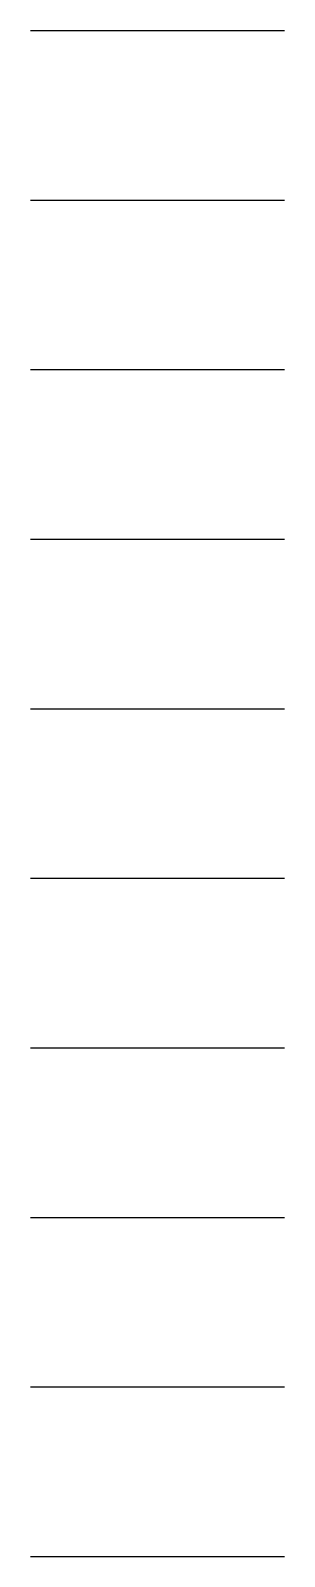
# Model space of a CAD drawing. Header units: metres. Extents: x 0 to 3, y 0 to 18.
import ezdxf

# ---------------------------------------------------------------- set-up
doc = ezdxf.new("R2010")
doc.units = ezdxf.units.M
for name, color, linetype in [('-Ext', 7, 'Continuous'), ('02-CAB', 7, 'Continuous'), ('06-WALL', 7, 'Continuous'), ('21-HIDDEN', 7, 'Continuous'), ('23-WALL-TILES', 7, 'Continuous'), ('41-ELE-5', 7, 'Continuous'), ('55-RAMP', 7, 'Continuous'), ('A-WALL-WING', 7, 'Continuous'), ('CARGO-WALL', 7, 'Continuous'), ('STOREROOM-PARTITION', 7, 'Continuous')]:
    doc.layers.add(name, color=color, linetype=linetype)

msp = doc.modelspace()

# ---------------------------------------------------------------- linework, layer by layer
at = {"layer": '-Ext'}
msp.add_line((0, 14), (3, 14), dxfattribs=at)
at = {"layer": '02-CAB'}
msp.add_line((0, 8), (3, 8), dxfattribs=at)
at = {"layer": '06-WALL'}
msp.add_line((0, 0), (3, 0), dxfattribs=at)
at = {"layer": '21-HIDDEN'}
msp.add_line((0, 10), (3, 10), dxfattribs=at)
at = {"layer": '23-WALL-TILES'}
msp.add_line((0, 18), (3, 18), dxfattribs=at)
at = {"layer": '41-ELE-5'}
msp.add_line((0, 12), (3, 12), dxfattribs=at)
at = {"layer": '55-RAMP'}
msp.add_line((0, 16), (3, 16), dxfattribs=at)
at = {"layer": 'A-WALL-WING'}
msp.add_line((0, 2), (3, 2), dxfattribs=at)
at = {"layer": 'CARGO-WALL'}
msp.add_line((0, 6), (3, 6), dxfattribs=at)
at = {"layer": 'STOREROOM-PARTITION'}
msp.add_line((0, 4), (3, 4), dxfattribs=at)

doc.saveas('drawing.dxf')
